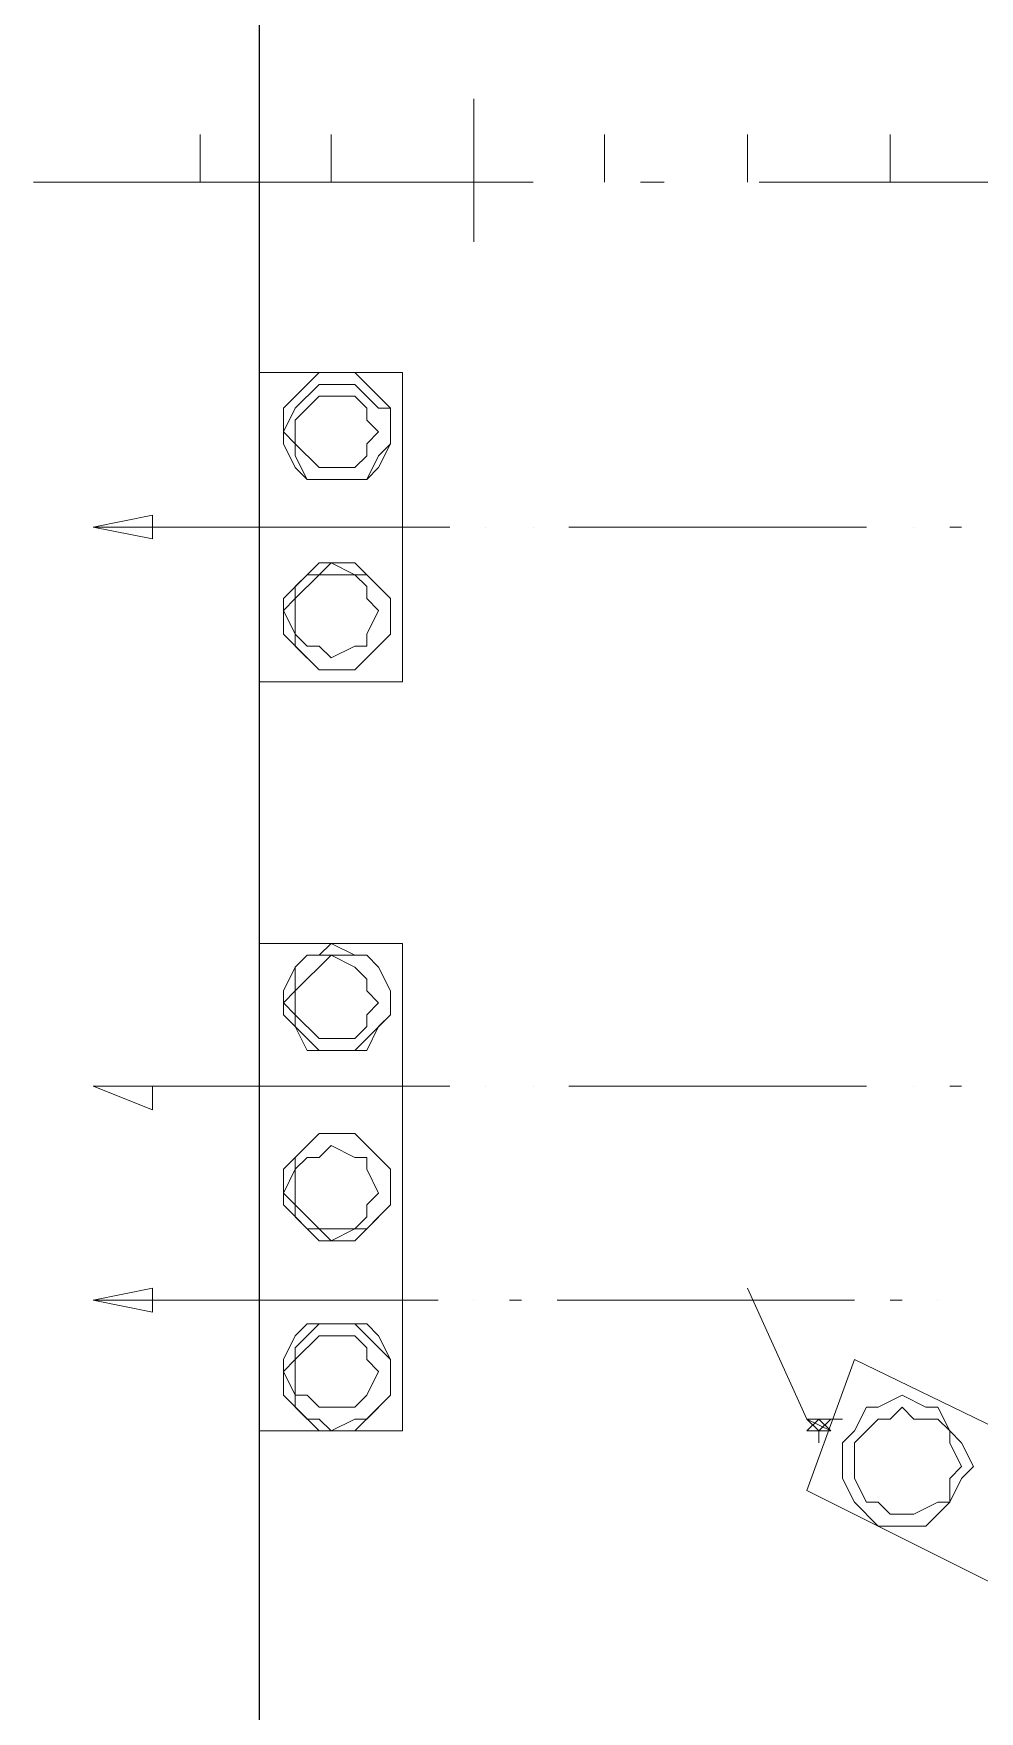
# Model space of a CAD drawing. Header units: millimetres. Extents: x -1005 to 294628, y -1154 to 182592.
# Drawn here: x -1005 to 4471, y 146323 to 156041 of the extents above; entities that cross this region are included whole.
import ezdxf

# ---------------------------------------------------------------- set-up
doc = ezdxf.new("R2010")
doc.units = ezdxf.units.MM
doc.layers.add('PDF_Geomertry', color=7, linetype='Continuous')

msp = doc.modelspace()

# ---------------------------------------------------------------- linework, layer by layer
at = {"color": 3}
msp.add_xline((303.9, -120010.4), (0, 1), dxfattribs=at)
at = {"layer": 'PDF_Geomertry', "lineweight": 5}
for points in [[(17385, 138236.5), (15318.7, 138925.3), (13872.3, 139407.4), (12494.8, 139958.4), (11737.2, 140302.8), (5538.4, 143057.8), (3885.4, 143815.4), (303.9, 145537.3), (303.9, 155179.8), (303.9, 145537.3), (303.9, 164753.4)], [(1543.7, 154835.4), (1543.7, 155661.9)], [(-40.4, 155179.8), (-40.4, 155455.3)], [(717.2, 155179.8), (717.2, 155455.3)], [(2301.3, 155179.8), (2301.3, 155455.3)], [(3127.8, 155179.8), (3127.8, 155455.3)], [(3954.3, 155179.8), (3954.3, 155455.3)], [(1888.1, 155179.8), (-1004.7, 155179.8)], [(2645.7, 155179.8), (2508, 155179.8)], [(5607.3, 155179.8), (3196.7, 155179.8)], [(1406, 153182.4), (-660.3, 153182.4)], [(1612.6, 153182.4), (1612.6, 153182.4)], [(1888.1, 153182.4), (1888.1, 153182.4)], [(3816.6, 153182.4), (2094.7, 153182.4)], [(4092.1, 153182.4), (4092.1, 153182.4)], [(4367.6, 153182.4), (4298.7, 153182.4)], [(1406, 149945.3), (-660.3, 149945.3)], [(1612.6, 149945.3), (1612.6, 149945.3)], [(1888.1, 149945.3), (1888.1, 149945.3)], [(3816.6, 149945.3), (2094.7, 149945.3)], [(4092.1, 149945.3), (4092.1, 149945.3)], [(4367.6, 149945.3), (4298.7, 149945.3)], [(3127.8, 148774.4), (3472.2, 148016.8), (3541.1, 147947.9), (3541.1, 147947.9)], [(1337.1, 148705.5), (-660.3, 148705.5)], [(1543.7, 148705.5), (1543.7, 148705.5)], [(1819.2, 148705.5), (1750.3, 148705.5)], [(3747.7, 148705.5), (2025.8, 148705.5)], [(4023.2, 148705.5), (3954.3, 148705.5)], [(4229.8, 148705.5), (4229.8, 148705.5)], [(3610, 148016.8), (3541.1, 147947.9), (3610, 147947.9), (3472.2, 148016.8), (3472.2, 148016.8)], [(3678.8, 148016.8), (3541.1, 148016.8), (3472.2, 147947.9), (3541.1, 147947.9), (3541.1, 147879)], [(3472.2, 148016.8), (3541.1, 148016.8), (3541.1, 148016.8)], [(3541.1, 148016.8), (3610, 147947.9), (3541.1, 147947.9), (3541.1, 147947.9)]]:
    msp.add_lwpolyline(points, dxfattribs=at)
for points in [[(1130.4, 154077.8), (1130.4, 152287.1), (303.9, 152287.1), (303.9, 154077.8)], [(1061.6, 153733.4), (1061.6, 153871.2), (855, 154077.8), (648.3, 154077.8), (441.7, 153871.2), (441.7, 153664.6), (510.6, 153526.8), (579.5, 153457.9), (923.8, 153457.9), (992.7, 153526.8), (1061.6, 153664.6), (1061.6, 153733.4)], [(1061.6, 153733.4), (1061.6, 153871.2), (992.7, 153871.2), (855, 154008.9), (648.3, 154008.9), (510.6, 153871.2), (441.7, 153733.4), (510.6, 153664.6), (510.6, 153595.7), (579.5, 153457.9), (923.8, 153457.9), (992.7, 153595.7), (1061.6, 153664.6), (1061.6, 153733.4)], [(992.7, 153733.4), (923.8, 153802.3), (923.8, 153871.2), (855, 153940.1), (648.3, 153940.1), (510.6, 153802.3), (510.6, 153664.6), (648.3, 153526.8), (855, 153526.8), (923.8, 153595.7), (923.8, 153664.6), (992.7, 153733.4)], [(-660.3, 153182.4), (-315.9, 153113.6), (-315.9, 153251.3), (-660.3, 153182.4)], [(-660.3, 153182.4), (-315.9, 153113.6), (-315.9, 153251.3), (-660.3, 153182.4)], [(1061.6, 152700.3), (1061.6, 152769.2), (923.8, 152906.9), (855, 152906.9), (717.2, 152975.8), (648.3, 152906.9), (579.5, 152906.9), (510.6, 152838), (510.6, 152769.2), (441.7, 152700.3), (510.6, 152562.6), (510.6, 152493.7), (648.3, 152355.9), (855, 152355.9), (1061.6, 152562.6), (1061.6, 152700.3)], [(1061.6, 152700.3), (1061.6, 152769.2), (855, 152975.8), (648.3, 152975.8), (441.7, 152769.2), (441.7, 152562.6), (648.3, 152355.9), (855, 152355.9), (1061.6, 152562.6), (1061.6, 152700.3)], [(992.7, 152700.3), (923.8, 152769.2), (923.8, 152838), (855, 152906.9), (648.3, 152906.9), (510.6, 152769.2), (510.6, 152562.6), (579.5, 152493.7), (648.3, 152493.7), (717.2, 152424.8), (855, 152493.7), (923.8, 152493.7), (923.8, 152562.6), (992.7, 152700.3)], [(1130.4, 147947.9), (303.9, 147947.9), (303.9, 150771.8), (1130.4, 150771.8)], [(1061.6, 150427.4), (1061.6, 150496.3), (992.7, 150634), (923.8, 150702.9), (855, 150702.9), (717.2, 150771.8), (648.3, 150702.9), (579.5, 150702.9), (510.6, 150634), (441.7, 150496.3), (441.7, 150358.5), (510.6, 150289.7), (579.5, 150151.9), (923.8, 150151.9), (992.7, 150289.7), (1061.6, 150358.5), (1061.6, 150427.4)], [(1061.6, 150427.4), (1061.6, 150496.3), (992.7, 150634), (923.8, 150702.9), (579.5, 150702.9), (510.6, 150634), (510.6, 150496.3), (441.7, 150427.4), (510.6, 150358.5), (510.6, 150289.7), (648.3, 150151.9), (855, 150151.9), (1061.6, 150358.5), (1061.6, 150427.4)], [(992.7, 150427.4), (923.8, 150496.3), (923.8, 150565.2), (855, 150634), (717.2, 150702.9), (510.6, 150496.3), (510.6, 150358.5), (648.3, 150220.8), (855, 150220.8), (923.8, 150289.7), (923.8, 150358.5), (992.7, 150427.4)], [(-660.3, 149945.3), (-315.9, 149807.5), (-315.9, 149945.3), (-660.3, 149945.3)], [(-660.3, 149945.3), (-315.9, 149807.5), (-315.9, 149945.3), (-660.3, 149945.3)], [(1061.6, 149325.4), (1061.6, 149463.2), (855, 149669.8), (648.3, 149669.8), (441.7, 149463.2), (441.7, 149256.5), (648.3, 149049.9), (855, 149049.9), (1061.6, 149256.5), (1061.6, 149325.4)], [(1061.6, 149325.4), (1061.6, 149463.2), (855, 149669.8), (648.3, 149669.8), (510.6, 149532), (510.6, 149463.2), (441.7, 149325.4), (510.6, 149256.5), (510.6, 149187.7), (579.5, 149118.8), (648.3, 149118.8), (717.2, 149049.9), (855, 149118.8), (923.8, 149118.8), (1061.6, 149256.5), (1061.6, 149325.4)], [(992.7, 149325.4), (923.8, 149463.2), (923.8, 149532), (855, 149532), (717.2, 149600.9), (648.3, 149532), (579.5, 149532), (510.6, 149463.2), (510.6, 149256.5), (648.3, 149118.8), (855, 149118.8), (923.8, 149187.7), (923.8, 149256.5), (992.7, 149325.4)], [(-660.3, 148705.5), (-315.9, 148636.7), (-315.9, 148774.4), (-660.3, 148705.5)], [(-660.3, 148705.5), (-315.9, 148636.7), (-315.9, 148774.4), (-660.3, 148705.5)], [(1061.6, 148292.3), (1061.6, 148361.2), (855, 148567.8), (648.3, 148567.8), (510.6, 148430), (510.6, 148361.2), (441.7, 148292.3), (510.6, 148154.5), (510.6, 148085.7), (579.5, 148016.8), (648.3, 148016.8), (717.2, 147947.9), (855, 148016.8), (923.8, 148016.8), (1061.6, 148154.5), (1061.6, 148292.3)], [(1061.6, 148292.3), (1061.6, 148361.2), (992.7, 148498.9), (923.8, 148567.8), (579.5, 148567.8), (510.6, 148498.9), (441.7, 148361.2), (441.7, 148154.5), (648.3, 147947.9), (855, 147947.9), (1061.6, 148154.5), (1061.6, 148292.3)], [(992.7, 148292.3), (923.8, 148361.2), (923.8, 148430), (855, 148498.9), (648.3, 148498.9), (510.6, 148361.2), (510.6, 148154.5), (579.5, 148154.5), (648.3, 148085.7), (855, 148085.7), (923.8, 148154.5), (992.7, 148292.3)], [(3747.7, 148361.2), (3472.2, 147603.5), (5676.2, 146501.5), (6020.6, 147259.2), (3747.7, 148361.2)], [(4436.5, 147741.3), (4367.6, 147879), (4298.7, 147947.9), (4229.8, 148085.7), (4161, 148085.7), (4023.2, 148154.5), (3885.4, 148085.7), (3816.6, 148085.7), (3747.7, 147947.9), (3678.8, 147879), (3678.8, 147672.4), (3747.7, 147534.7), (3885.4, 147396.9), (4161, 147396.9), (4298.7, 147534.7), (4367.6, 147672.4), (4436.5, 147741.3)], [(4367.6, 147741.3), (4298.7, 147879), (4298.7, 147947.9), (4229.8, 148016.8), (4092.1, 148016.8), (4023.2, 148085.7), (3954.3, 148016.8), (3885.4, 148016.8), (3747.7, 147879), (3747.7, 147672.4), (3816.6, 147534.7), (3885.4, 147534.7), (3954.3, 147465.8), (4092.1, 147465.8), (4229.8, 147534.7), (4298.7, 147534.7), (4298.7, 147672.4), (4367.6, 147741.3)]]:
    msp.add_lwpolyline(points, close=True, dxfattribs=at)

doc.saveas('drawing.dxf')
